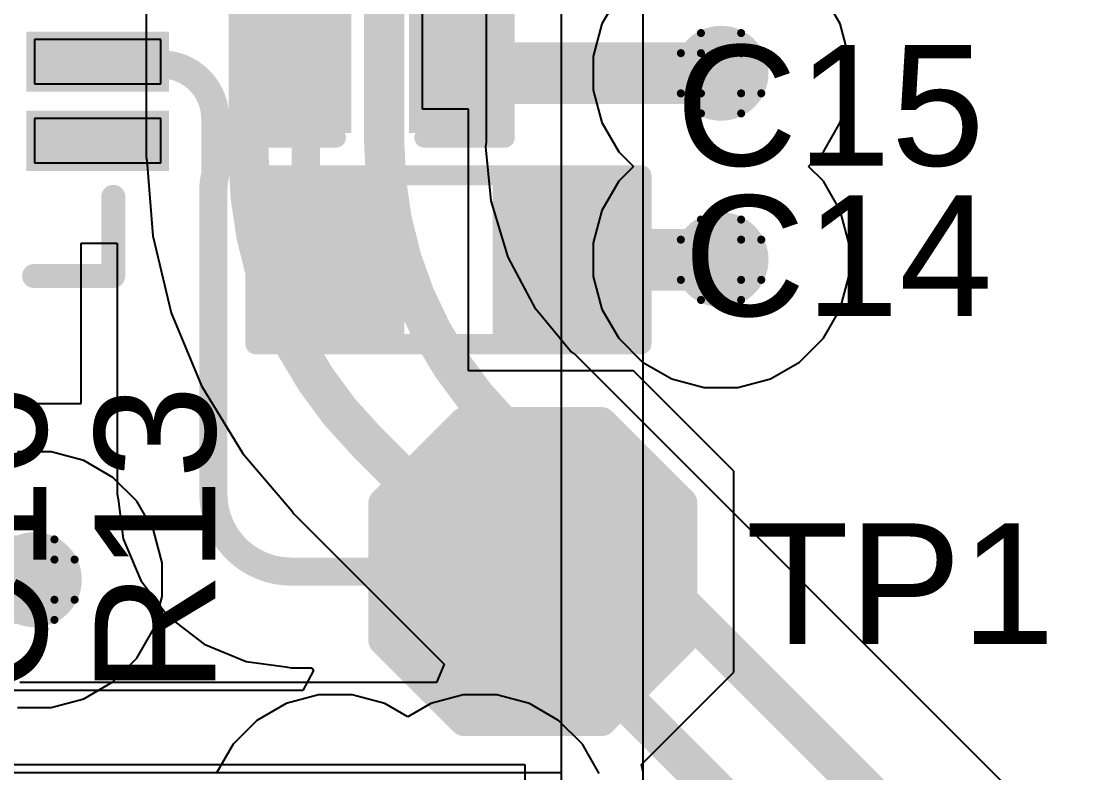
# Model space of a CAD drawing. Header units: inches. Extents: x -5 to 501, y -9 to 81.
# Drawn here: x 78.99 to 85.63, y 15.39 to 20.14 of the extents above; entities that cross this region are included whole.
import ezdxf

# ---------------------------------------------------------------- set-up
doc = ezdxf.new("R2010")
doc.units = ezdxf.units.IN
for name, color, linetype in [('Bottom Layer', 5, 'Continuous'), ('Drill Drawing', 1, 'Continuous'), ('Ground', 16, 'Continuous'), ('Power', 76, 'Continuous'), ('Top Layer', 1, 'Continuous'), ('Top Overlay', 2, 'Continuous'), ('Top Paste', 8, 'Continuous'), ('Top Solder', 216, 'Continuous'), ('Via Holes', 16, 'Continuous')]:
    doc.layers.add(name, color=color, linetype=linetype)
doc.styles.add('Arial', font='', dxfattribs={"height": 0.2})
doc.styles.get('Arial').set_extended_font_data('Arial')

msp = doc.modelspace()

# ---------------------------------------------------------------- hatches: boundary and pattern name
at = {"layer": 'Bottom Layer'}
h = msp.add_hatch(color=5, dxfattribs=at)
edge = h.paths.add_edge_path()
edge.add_arc((83.4085, 19.812), 0.3, 0, 360)
h = msp.add_hatch(color=5, dxfattribs=at)
edge = h.paths.add_edge_path()
edge.add_arc((83.4085, 18.6334), 0.3, 0, 360)
h = msp.add_hatch(color=5, dxfattribs=at)
edge = h.paths.add_edge_path()
edge.add_arc((79.0697, 16.6116), 0.3, 0, 360)
at = {"layer": 'Ground'}
h = msp.add_hatch(color=16, dxfattribs=at)
edge = h.paths.add_edge_path()
edge.add_arc((83.4085, 19.812), 0.3, 0, 360)
h = msp.add_hatch(color=16, dxfattribs=at)
edge = h.paths.add_edge_path()
edge.add_arc((83.4085, 18.6334), 0.3, 0, 360)
h = msp.add_hatch(color=16, dxfattribs=at)
edge = h.paths.add_edge_path()
edge.add_arc((79.0697, 16.6116), 0.3, 0, 360)
at = {"layer": 'Power'}
h = msp.add_hatch(color=76, dxfattribs=at)
edge = h.paths.add_edge_path()
edge.add_arc((83.4085, 19.812), 0.3, 0, 360)
h = msp.add_hatch(color=76, dxfattribs=at)
edge = h.paths.add_edge_path()
edge.add_arc((83.4085, 18.6334), 0.3, 0, 360)
h = msp.add_hatch(color=76, dxfattribs=at)
edge = h.paths.add_edge_path()
edge.add_arc((79.0697, 16.6116), 0.3, 0, 360)
at = {"layer": 'Top Layer'}
for points in [[(80.5561, 19.4945), (80.5561, 20.1295), (81.0133, 20.1295), (81.0133, 19.4945)], [(81.4959, 19.4945), (81.4959, 20.1295), (81.9531, 20.1295), (81.9531, 19.4945)], [(79.0697, 20.0254), (79.8697, 20.0254), (79.8697, 19.7454), (79.0697, 19.7454)], [(79.0697, 19.5253), (79.8697, 19.5253), (79.8697, 19.2453), (79.0697, 19.2453)], [(81.3054, 19.0779), (81.3054, 18.1889), (80.5434, 18.1889), (80.5434, 19.0779)], [(82.8294, 19.0779), (82.8294, 18.1889), (82.0674, 18.1889), (82.0674, 19.0779)], [(82.6008, 17.4244), (81.8388, 17.4244), (81.4578, 17.0434), (81.4578, 16.2814), (81.8388, 15.9004), (82.6008, 15.9004), (82.9818, 16.2814), (82.9818, 17.0434)]]:
    msp.add_hatch(color=1, dxfattribs=at).paths.add_polyline_path(points)
h = msp.add_hatch(color=1, dxfattribs=at)
edge = h.paths.add_edge_path()
edge.add_arc((83.4085, 19.812), 0.3, 0, 360)
h = msp.add_hatch(color=1, dxfattribs=at)
edge = h.paths.add_edge_path()
edge.add_arc((83.4085, 18.6334), 0.3, 0, 360)
h = msp.add_hatch(color=1, dxfattribs=at)
edge = h.paths.add_edge_path()
edge.add_arc((79.0697, 16.6116), 0.3, 0, 360)
at = {"layer": 'Top Paste'}
for points in [[(80.5561, 19.4945), (80.5561, 20.1295), (81.0133, 20.1295), (81.0133, 19.4945)], [(81.4959, 19.4945), (81.4959, 20.1295), (81.9531, 20.1295), (81.9531, 19.4945)], [(81.3054, 19.0779), (81.3054, 18.1889), (80.5434, 18.1889), (80.5434, 19.0779)], [(82.8294, 19.0779), (82.8294, 18.1889), (82.0674, 18.1889), (82.0674, 19.0779)], [(82.6008, 17.4244), (81.8388, 17.4244), (81.4578, 17.0434), (81.4578, 16.2814), (81.8388, 15.9004), (82.6008, 15.9004), (82.9818, 16.2814), (82.9818, 17.0434)]]:
    msp.add_hatch(color=8, dxfattribs=at).paths.add_polyline_path(points)
at = {"layer": 'Top Solder'}
for points in [[(80.4961, 19.4345), (80.4961, 20.1895), (81.0733, 20.1895), (81.0733, 19.4345)], [(81.4359, 19.4345), (81.4359, 20.1895), (82.0131, 20.1895), (82.0131, 19.4345)], [(79.0197, 20.0754), (79.9197, 20.0754), (79.9197, 19.6954), (79.0197, 19.6954)], [(79.0197, 19.5753), (79.9197, 19.5753), (79.9197, 19.1953), (79.0197, 19.1953)], [(81.407, 19.1795), (81.407, 18.0873), (80.4418, 18.0873), (80.4418, 19.1795)], [(82.931, 19.1795), (82.931, 18.0873), (81.9658, 18.0873), (81.9658, 19.1795)], [(82.6516, 17.526), (81.788, 17.526), (81.3562, 17.0942), (81.3562, 16.2306), (81.788, 15.7988), (82.6516, 15.7988), (83.0834, 16.2306), (83.0834, 17.0942)]]:
    msp.add_hatch(color=216, dxfattribs=at).paths.add_polyline_path(points)
at = {"layer": 'Via Holes'}
h = msp.add_hatch(color=7, dxfattribs=at)
edge = h.paths.add_edge_path()
edge.add_arc((83.4085, 19.812), 0.15, 0, 360)
h = msp.add_hatch(color=7, dxfattribs=at)
edge = h.paths.add_edge_path()
edge.add_arc((83.4085, 18.6334), 0.15, 0, 360)
h = msp.add_hatch(color=7, dxfattribs=at)
edge = h.paths.add_edge_path()
edge.add_arc((79.0697, 16.6116), 0.15, 0, 360)

# ---------------------------------------------------------------- linework, layer by layer
at = {"layer": 'Bottom Layer'}
for p, q in [((81.9274, 19.3765), (81.9274, 21.5138)), ((79.7763, 21.3397), (79.7763, 19.282)), ((81.9215, 19.3466), (81.9274, 19.3765)), ((81.9551, 19.0056), (81.9215, 19.3466)), ((79.7763, 19.282), (79.7806, 19.2601)), ((79.7806, 19.2601), (79.8181, 18.7837)), ((82.0633, 18.6489), (81.9551, 19.0056)), ((79.8181, 18.7837), (79.9348, 18.2978)), ((82.239, 18.3201), (82.0633, 18.6489)), ((79.9348, 18.2978), (80.126, 17.8361)), ((82.4564, 18.0552), (82.239, 18.3201)), ((82.4818, 18.0383), (82.4564, 18.0552)), ((86.4913, 14.0288), (82.4818, 18.0383)), ((80.126, 17.8361), (80.3872, 17.41)), ((80.3872, 17.41), (80.6975, 17.0466)), ((80.6975, 17.0466), (80.7099, 17.0281)), ((80.7099, 17.0281), (81.6595, 16.0785)), ((81.6595, 16.0785), (81.6109, 15.9612)), ((81.6109, 15.9612), (78.9786, 15.9612)), ((78.4606, 15.4432), (82.169, 15.4432)), ((82.169, 15.4432), (82.169, 11.6033))]:
    msp.add_line(p, q, dxfattribs=at)
for points in [[(80.4237, 19.282, 0.254, 0.254, 0), (80.4237, 21.8343, 0.254, 0.254, 0)], [(81.28, 19.3765, 0.254, 0.254, 0), (81.28, 21.5138, 0.254, 0.254, 0)], [(82.0239, 17.5805, 0.254, 0.254, -0.198912), (81.28, 19.3765, 0.254, 0.254, 0)], [(81.1677, 17.4859, 0.254, 0.254, -0.198912), (80.4237, 19.282, 0.254, 0.254, 0)], [(82.0239, 17.5805, 0.254, 0.254, 0), (86.0335, 13.5709, 0.254, 0.254, 0)], [(81.1677, 17.4859, 0.254, 0.254, 0), (86.4796, 12.1739, 0.254, 0.254, 0)]]:
    msp.add_lwpolyline(points, format="xyseb", dxfattribs=at)
for points in [[(81.2165, 19.3765, 0.127, 0.127, 1), (81.3435, 19.3765, 0.127, 0.127, 1)], [(81.2165, 19.3765, 0.127, 0.127, 1), (81.3435, 19.3765, 0.127, 0.127, 1)], [(80.3602, 19.282, 0.127, 0.127, 1), (80.4872, 19.282, 0.127, 0.127, 1)], [(80.3602, 19.282, 0.127, 0.127, 1), (80.4872, 19.282, 0.127, 0.127, 1)], [(81.9604, 17.5805, 0.127, 0.127, 1), (82.0874, 17.5805, 0.127, 0.127, 1)], [(81.9604, 17.5805, 0.127, 0.127, 1), (82.0874, 17.5805, 0.127, 0.127, 1)], [(81.1042, 17.4859, 0.127, 0.127, 1), (81.2312, 17.4859, 0.127, 0.127, 1)], [(81.1042, 17.4859, 0.127, 0.127, 1), (81.2312, 17.4859, 0.127, 0.127, 1)]]:
    msp.add_lwpolyline(points, format="xyseb", close=True, dxfattribs=at)
at = {"layer": 'Drill Drawing'}
for points in [[(83.2815, 19.939, 0.0508, 0.0508, 0), (83.2815, 20.066, 0.0508, 0.0508, 0)], [(83.2815, 20.066, 0.0508, 0.0508, 0), (83.5355, 20.066, 0.0508, 0.0508, 0)], [(83.5355, 19.939, 0.0508, 0.0508, 0), (83.5355, 20.066, 0.0508, 0.0508, 0)], [(83.1545, 19.685, 0.0508, 0.0508, 0), (83.1545, 19.939, 0.0508, 0.0508, 0)], [(83.1545, 19.939, 0.0508, 0.0508, 0), (83.2815, 19.939, 0.0508, 0.0508, 0)], [(83.5355, 19.939, 0.0508, 0.0508, 0), (83.6625, 19.939, 0.0508, 0.0508, 0)], [(83.6625, 19.685, 0.0508, 0.0508, 0), (83.6625, 19.939, 0.0508, 0.0508, 0)], [(83.1545, 19.685, 0.0508, 0.0508, 0), (83.2815, 19.685, 0.0508, 0.0508, 0)], [(83.2815, 19.558, 0.0508, 0.0508, 0), (83.2815, 19.685, 0.0508, 0.0508, 0)], [(83.5355, 19.685, 0.0508, 0.0508, 0), (83.6625, 19.685, 0.0508, 0.0508, 0)], [(83.5355, 19.558, 0.0508, 0.0508, 0), (83.5355, 19.685, 0.0508, 0.0508, 0)], [(83.2815, 19.558, 0.0508, 0.0508, 0), (83.5355, 19.558, 0.0508, 0.0508, 0)], [(83.2815, 18.7604, 0.0508, 0.0508, 0), (83.2815, 18.8874, 0.0508, 0.0508, 0)], [(83.2815, 18.8874, 0.0508, 0.0508, 0), (83.5355, 18.8874, 0.0508, 0.0508, 0)], [(83.5355, 18.7604, 0.0508, 0.0508, 0), (83.5355, 18.8874, 0.0508, 0.0508, 0)], [(83.1545, 18.5064, 0.0508, 0.0508, 0), (83.1545, 18.7604, 0.0508, 0.0508, 0)], [(83.1545, 18.7604, 0.0508, 0.0508, 0), (83.2815, 18.7604, 0.0508, 0.0508, 0)], [(83.5355, 18.7604, 0.0508, 0.0508, 0), (83.6625, 18.7604, 0.0508, 0.0508, 0)], [(83.6625, 18.5064, 0.0508, 0.0508, 0), (83.6625, 18.7604, 0.0508, 0.0508, 0)], [(83.1545, 18.5064, 0.0508, 0.0508, 0), (83.2815, 18.5064, 0.0508, 0.0508, 0)], [(83.2815, 18.3794, 0.0508, 0.0508, 0), (83.2815, 18.5064, 0.0508, 0.0508, 0)], [(83.5355, 18.5064, 0.0508, 0.0508, 0), (83.6625, 18.5064, 0.0508, 0.0508, 0)], [(83.5355, 18.3794, 0.0508, 0.0508, 0), (83.5355, 18.5064, 0.0508, 0.0508, 0)], [(83.2815, 18.3794, 0.0508, 0.0508, 0), (83.5355, 18.3794, 0.0508, 0.0508, 0)], [(78.9427, 16.8656, 0.0508, 0.0508, 0), (79.1967, 16.8656, 0.0508, 0.0508, 0)], [(79.1967, 16.7386, 0.0508, 0.0508, 0), (79.1967, 16.8656, 0.0508, 0.0508, 0)], [(79.1967, 16.7386, 0.0508, 0.0508, 0), (79.3237, 16.7386, 0.0508, 0.0508, 0)], [(79.3237, 16.4846, 0.0508, 0.0508, 0), (79.3237, 16.7386, 0.0508, 0.0508, 0)], [(79.1967, 16.4846, 0.0508, 0.0508, 0), (79.3237, 16.4846, 0.0508, 0.0508, 0)], [(79.1967, 16.3576, 0.0508, 0.0508, 0), (79.1967, 16.4846, 0.0508, 0.0508, 0)], [(78.9427, 16.3576, 0.0508, 0.0508, 0), (79.1967, 16.3576, 0.0508, 0.0508, 0)]]:
    msp.add_lwpolyline(points, format="xyseb", dxfattribs=at)
for points in [[(83.2688, 20.066, 0.0254, 0.0254, 1), (83.2942, 20.066, 0.0254, 0.0254, 1)], [(83.2688, 20.066, 0.0254, 0.0254, 1), (83.2942, 20.066, 0.0254, 0.0254, 1)], [(83.5228, 20.066, 0.0254, 0.0254, 1), (83.5482, 20.066, 0.0254, 0.0254, 1)], [(83.5228, 20.066, 0.0254, 0.0254, 1), (83.5482, 20.066, 0.0254, 0.0254, 1)], [(83.1418, 19.939, 0.0254, 0.0254, 1), (83.1672, 19.939, 0.0254, 0.0254, 1)], [(83.1418, 19.939, 0.0254, 0.0254, 1), (83.1672, 19.939, 0.0254, 0.0254, 1)], [(83.2688, 19.939, 0.0254, 0.0254, 1), (83.2942, 19.939, 0.0254, 0.0254, 1)], [(83.2688, 19.939, 0.0254, 0.0254, 1), (83.2942, 19.939, 0.0254, 0.0254, 1)], [(83.5228, 19.939, 0.0254, 0.0254, 1), (83.5482, 19.939, 0.0254, 0.0254, 1)], [(83.5228, 19.939, 0.0254, 0.0254, 1), (83.5482, 19.939, 0.0254, 0.0254, 1)], [(83.6498, 19.939, 0.0254, 0.0254, 1), (83.6752, 19.939, 0.0254, 0.0254, 1)], [(83.6498, 19.939, 0.0254, 0.0254, 1), (83.6752, 19.939, 0.0254, 0.0254, 1)], [(83.1418, 19.685, 0.0254, 0.0254, 1), (83.1672, 19.685, 0.0254, 0.0254, 1)], [(83.1418, 19.685, 0.0254, 0.0254, 1), (83.1672, 19.685, 0.0254, 0.0254, 1)], [(83.2688, 19.685, 0.0254, 0.0254, 1), (83.2942, 19.685, 0.0254, 0.0254, 1)], [(83.2688, 19.685, 0.0254, 0.0254, 1), (83.2942, 19.685, 0.0254, 0.0254, 1)], [(83.5228, 19.685, 0.0254, 0.0254, 1), (83.5482, 19.685, 0.0254, 0.0254, 1)], [(83.5228, 19.685, 0.0254, 0.0254, 1), (83.5482, 19.685, 0.0254, 0.0254, 1)], [(83.6498, 19.685, 0.0254, 0.0254, 1), (83.6752, 19.685, 0.0254, 0.0254, 1)], [(83.6498, 19.685, 0.0254, 0.0254, 1), (83.6752, 19.685, 0.0254, 0.0254, 1)], [(83.2688, 19.558, 0.0254, 0.0254, 1), (83.2942, 19.558, 0.0254, 0.0254, 1)], [(83.2688, 19.558, 0.0254, 0.0254, 1), (83.2942, 19.558, 0.0254, 0.0254, 1)], [(83.5228, 19.558, 0.0254, 0.0254, 1), (83.5482, 19.558, 0.0254, 0.0254, 1)], [(83.5228, 19.558, 0.0254, 0.0254, 1), (83.5482, 19.558, 0.0254, 0.0254, 1)], [(83.2688, 18.8874, 0.0254, 0.0254, 1), (83.2942, 18.8874, 0.0254, 0.0254, 1)], [(83.2688, 18.8874, 0.0254, 0.0254, 1), (83.2942, 18.8874, 0.0254, 0.0254, 1)], [(83.5228, 18.8874, 0.0254, 0.0254, 1), (83.5482, 18.8874, 0.0254, 0.0254, 1)], [(83.5228, 18.8874, 0.0254, 0.0254, 1), (83.5482, 18.8874, 0.0254, 0.0254, 1)], [(83.1418, 18.7604, 0.0254, 0.0254, 1), (83.1672, 18.7604, 0.0254, 0.0254, 1)], [(83.1418, 18.7604, 0.0254, 0.0254, 1), (83.1672, 18.7604, 0.0254, 0.0254, 1)], [(83.2688, 18.7604, 0.0254, 0.0254, 1), (83.2942, 18.7604, 0.0254, 0.0254, 1)], [(83.2688, 18.7604, 0.0254, 0.0254, 1), (83.2942, 18.7604, 0.0254, 0.0254, 1)], [(83.5228, 18.7604, 0.0254, 0.0254, 1), (83.5482, 18.7604, 0.0254, 0.0254, 1)], [(83.5228, 18.7604, 0.0254, 0.0254, 1), (83.5482, 18.7604, 0.0254, 0.0254, 1)], [(83.6498, 18.7604, 0.0254, 0.0254, 1), (83.6752, 18.7604, 0.0254, 0.0254, 1)], [(83.6498, 18.7604, 0.0254, 0.0254, 1), (83.6752, 18.7604, 0.0254, 0.0254, 1)], [(83.1418, 18.5064, 0.0254, 0.0254, 1), (83.1672, 18.5064, 0.0254, 0.0254, 1)], [(83.1418, 18.5064, 0.0254, 0.0254, 1), (83.1672, 18.5064, 0.0254, 0.0254, 1)], [(83.2688, 18.5064, 0.0254, 0.0254, 1), (83.2942, 18.5064, 0.0254, 0.0254, 1)], [(83.2688, 18.5064, 0.0254, 0.0254, 1), (83.2942, 18.5064, 0.0254, 0.0254, 1)], [(83.5228, 18.5064, 0.0254, 0.0254, 1), (83.5482, 18.5064, 0.0254, 0.0254, 1)], [(83.5228, 18.5064, 0.0254, 0.0254, 1), (83.5482, 18.5064, 0.0254, 0.0254, 1)], [(83.6498, 18.5064, 0.0254, 0.0254, 1), (83.6752, 18.5064, 0.0254, 0.0254, 1)], [(83.6498, 18.5064, 0.0254, 0.0254, 1), (83.6752, 18.5064, 0.0254, 0.0254, 1)], [(83.2688, 18.3794, 0.0254, 0.0254, 1), (83.2942, 18.3794, 0.0254, 0.0254, 1)], [(83.2688, 18.3794, 0.0254, 0.0254, 1), (83.2942, 18.3794, 0.0254, 0.0254, 1)], [(83.5228, 18.3794, 0.0254, 0.0254, 1), (83.5482, 18.3794, 0.0254, 0.0254, 1)], [(83.5228, 18.3794, 0.0254, 0.0254, 1), (83.5482, 18.3794, 0.0254, 0.0254, 1)], [(79.184, 16.8656, 0.0254, 0.0254, 1), (79.2094, 16.8656, 0.0254, 0.0254, 1)], [(79.184, 16.8656, 0.0254, 0.0254, 1), (79.2094, 16.8656, 0.0254, 0.0254, 1)], [(79.184, 16.7386, 0.0254, 0.0254, 1), (79.2094, 16.7386, 0.0254, 0.0254, 1)], [(79.184, 16.7386, 0.0254, 0.0254, 1), (79.2094, 16.7386, 0.0254, 0.0254, 1)], [(79.311, 16.7386, 0.0254, 0.0254, 1), (79.3364, 16.7386, 0.0254, 0.0254, 1)], [(79.311, 16.7386, 0.0254, 0.0254, 1), (79.3364, 16.7386, 0.0254, 0.0254, 1)], [(79.184, 16.4846, 0.0254, 0.0254, 1), (79.2094, 16.4846, 0.0254, 0.0254, 1)], [(79.184, 16.4846, 0.0254, 0.0254, 1), (79.2094, 16.4846, 0.0254, 0.0254, 1)], [(79.311, 16.4846, 0.0254, 0.0254, 1), (79.3364, 16.4846, 0.0254, 0.0254, 1)], [(79.311, 16.4846, 0.0254, 0.0254, 1), (79.3364, 16.4846, 0.0254, 0.0254, 1)], [(79.184, 16.3576, 0.0254, 0.0254, 1), (79.2094, 16.3576, 0.0254, 0.0254, 1)], [(79.184, 16.3576, 0.0254, 0.0254, 1), (79.2094, 16.3576, 0.0254, 0.0254, 1)]]:
    msp.add_lwpolyline(points, format="xyseb", close=True, dxfattribs=at)
at = {"layer": 'Ground'}
for p, q in [((82.3976, 23.5854), (82.3976, 11.3284)), ((82.9156, 11.3284), (82.9156, 23.5854)), ((79.1761, 17.4196), (78.9634, 17.4196)), ((79.3816, 17.3645), (79.1761, 17.4196)), ((79.5659, 17.2582), (79.3816, 17.3645)), ((79.7163, 17.1077), (79.5659, 17.2582)), ((79.8227, 16.9235), (79.7163, 17.1077)), ((79.8777, 16.718), (79.8227, 16.9235)), ((79.8777, 16.5052), (79.8777, 16.718)), ((79.8227, 16.2997), (79.8777, 16.5052)), ((79.7163, 16.1155), (79.8227, 16.2997)), ((79.5659, 15.965), (79.7163, 16.1155)), ((79.3816, 15.8587), (79.5659, 15.965)), ((79.1761, 15.8036), (79.3816, 15.8587)), ((78.9634, 15.8036), (79.1761, 15.8036))]:
    msp.add_line(p, q, dxfattribs=at)
at = {"layer": 'Power'}
for p, q in [((82.762, 20.3081), (82.6556, 20.1239)), ((84.1615, 20.1239), (84.0551, 20.3081)), ((82.6556, 20.1239), (82.6005, 19.9184)), ((84.2165, 19.9184), (84.1615, 20.1239)), ((82.6005, 19.9184), (82.6005, 19.7056)), ((84.2165, 19.7056), (84.2165, 19.9184)), ((82.6005, 19.7056), (82.6556, 19.5001)), ((84.1615, 19.5001), (84.2165, 19.7056)), ((82.6556, 19.5001), (82.762, 19.3159)), ((84.0551, 19.3159), (84.1615, 19.5001)), ((82.762, 19.3159), (82.8551, 19.2227)), ((83.9619, 19.2227), (84.0551, 19.3159)), ((82.8551, 19.2227), (82.762, 19.1296)), ((84.0551, 19.1296), (83.9619, 19.2227)), ((82.762, 19.1296), (82.6556, 18.9453)), ((84.1615, 18.9453), (84.0551, 19.1296)), ((82.6556, 18.9453), (82.6005, 18.7398)), ((84.2165, 18.7398), (84.1615, 18.9453)), ((82.6005, 18.7398), (82.6005, 18.5271)), ((84.2165, 18.5271), (84.2165, 18.7398)), ((82.6005, 18.5271), (82.6556, 18.3216)), ((84.1615, 18.3216), (84.2165, 18.5271)), ((82.6556, 18.3216), (82.762, 18.1373)), ((84.0551, 18.1373), (84.1615, 18.3216)), ((82.762, 18.1373), (82.9124, 17.9869)), ((83.9046, 17.9869), (84.0551, 18.1373)), ((82.9124, 17.9869), (83.0966, 17.8805)), ((83.7204, 17.8805), (83.9046, 17.9869)), ((83.0966, 17.8805), (83.3021, 17.8254)), ((83.5149, 17.8254), (83.7204, 17.8805)), ((83.3021, 17.8254), (83.5149, 17.8254)), ((79.1761, 17.4196), (78.9634, 17.4196)), ((79.3816, 17.3645), (79.1761, 17.4196)), ((79.5659, 17.2582), (79.3816, 17.3645)), ((79.7163, 17.1077), (79.5659, 17.2582)), ((79.8227, 16.9235), (79.7163, 17.1077)), ((79.8777, 16.718), (79.8227, 16.9235)), ((79.8777, 16.5052), (79.8777, 16.718)), ((79.8227, 16.2997), (79.8777, 16.5052)), ((79.7163, 16.1155), (79.8227, 16.2997)), ((79.5659, 15.965), (79.7163, 16.1155)), ((79.3816, 15.8587), (79.5659, 15.965)), ((80.8653, 15.8835), (80.6598, 15.8284)), ((81.078, 15.8835), (80.8653, 15.8835)), ((81.2835, 15.8284), (81.078, 15.8835)), ((81.7797, 15.8835), (81.5742, 15.8284)), ((81.9924, 15.8835), (81.7797, 15.8835)), ((82.1979, 15.8284), (81.9924, 15.8835)), ((79.1761, 15.8036), (79.3816, 15.8587)), ((80.6598, 15.8284), (80.4755, 15.722)), ((81.4288, 15.7445), (81.2835, 15.8284)), ((81.5742, 15.8284), (81.4288, 15.7445)), ((82.3822, 15.722), (82.1979, 15.8284)), ((78.9634, 15.8036), (79.1761, 15.8036)), ((80.4755, 15.722), (80.3251, 15.5716)), ((82.5326, 15.5716), (82.3822, 15.722)), ((80.3251, 15.5716), (80.2187, 15.3874)), ((82.639, 15.3874), (82.5326, 15.5716))]:
    msp.add_line(p, q, dxfattribs=at)
at = {"layer": 'Top Layer'}
for p, q in [((81.5213, 20.0533), (81.5213, 21.7043)), ((81.5213, 19.5859), (81.5213, 20.0533)), ((81.8134, 19.5859), (81.5213, 19.5859)), ((81.8134, 17.9324), (81.8134, 19.5859)), ((79.3664, 17.7254), (79.3664, 18.7373)), ((79.3664, 18.7373), (79.5919, 18.7373)), ((79.5919, 18.7373), (79.5919, 17.1546)), ((82.8548, 17.9324), (81.8134, 17.9324)), ((83.4898, 17.2974), (82.8548, 17.9324)), ((78.4987, 17.7254), (79.3664, 17.7254)), ((83.4898, 16.0274), (83.4898, 17.2974)), ((79.5919, 17.1546), (79.5987, 17.1205)), ((79.5987, 17.1205), (79.6316, 16.8703)), ((79.6316, 16.8703), (79.7414, 16.6054)), ((79.7414, 16.6054), (79.916, 16.3779)), ((79.916, 16.3779), (80.1435, 16.2033)), ((80.1435, 16.2033), (80.4084, 16.0935)), ((80.4084, 16.0935), (80.6586, 16.0606)), ((80.6586, 16.0606), (80.6927, 16.0538)), ((80.6927, 16.0538), (80.8233, 16.0538)), ((80.8343, 16.0374), (80.7664, 15.9104)), ((80.8233, 16.0538), (80.8343, 16.0374)), ((82.9055, 15.4431), (83.4898, 16.0274)), ((80.7664, 15.9104), (78.523, 15.9104)), ((82.9156, 15.3924), (82.9055, 15.4431)), ((78.523, 15.3924), (82.3976, 15.3924)), ((82.3976, 15.3924), (82.3976, 11.5588)), ((82.9156, 11.5588), (82.9156, 15.3924))]:
    msp.add_line(p, q, dxfattribs=at)
for points in [[(80.3402, 20.2946, 0.1778, 0.1778, 0), (80.7578, 19.877, 0.1778, 0.1778, 0)], [(81.7245, 19.812, 0.3894, 0.3894, 0), (83.4085, 19.812, 0.3894, 0.3894, 0)], [(79.4697, 19.8854, 0.1778, 0.1778, 0), (79.7612, 19.8854, 0.1778, 0.1778, 0)], [(79.7612, 19.8854, 0.1778, 0.1778, -0.07779), (79.8712, 19.8682, 0.1778, 0.1778, 0)], [(79.8712, 19.8682, 0.1778, 0.1778, -0.412964), (80.2126, 19.5253, 0.1778, 0.1778, 0)], [(80.7578, 19.877, 0.1778, 0.1778, -0.198912), (80.7847, 19.812, 0.1778, 0.1778, 0)], [(80.7847, 18.7731, 0.1778, 0.1778, 0), (80.7847, 19.812, 0.1778, 0.1778, 0)], [(80.2126, 19.1684, 0.1778, 0.1778, 0), (80.2126, 19.5253, 0.1778, 0.1778, 0)], [(80.2005, 19.0779, 0.1778, 0.1778, -0.066824), (80.2126, 19.1684, 0.1778, 0.1778, 0)], [(80.2005, 17.1546, 0.1778, 0.1778, 0), (80.2005, 19.0779, 0.1778, 0.1778, 0)], [(80.9244, 18.6334, 0.1778, 0.1778, -0.414214), (80.7847, 18.7731, 0.1778, 0.1778, 0)], [(82.4484, 18.6334, 0.3894, 0.3894, 0), (83.4085, 18.6334, 0.3894, 0.3894, 0)], [(80.6927, 16.6624, 0.1778, 0.1778, -0.414214), (80.2005, 17.1546, 0.1778, 0.1778, 0)], [(80.6927, 16.6624, 0.1778, 0.1778, 0), (82.2198, 16.6624, 0.1778, 0.1778, 0)]]:
    msp.add_lwpolyline(points, format="xyseb", dxfattribs=at)
for points in [[(81.6272, 19.812, 0.1947, 0.1947, 1), (81.8218, 19.812, 0.1947, 0.1947, 1)], [(83.3112, 19.812, 0.1947, 0.1947, 1), (83.5059, 19.812, 0.1947, 0.1947, 1)], [(79.4253, 19.8854, 0.0889, 0.0889, 1), (79.5142, 19.8854, 0.0889, 0.0889, 1)], [(79.7167, 19.8854, 0.0889, 0.0889, 1), (79.8056, 19.8854, 0.0889, 0.0889, 1)], [(79.7167, 19.8854, 0.0889, 0.0889, 1), (79.8056, 19.8854, 0.0889, 0.0889, 1)], [(79.8268, 19.8682, 0.0889, 0.0889, 1), (79.9157, 19.8682, 0.0889, 0.0889, 1)], [(79.8268, 19.8682, 0.0889, 0.0889, 1), (79.9157, 19.8682, 0.0889, 0.0889, 1)], [(80.7133, 19.877, 0.0889, 0.0889, 1), (80.8022, 19.877, 0.0889, 0.0889, 1)], [(80.7133, 19.877, 0.0889, 0.0889, 1), (80.8022, 19.877, 0.0889, 0.0889, 1)], [(80.7402, 19.812, 0.0889, 0.0889, 1), (80.8291, 19.812, 0.0889, 0.0889, 1)], [(80.7402, 19.812, 0.0889, 0.0889, 1), (80.8291, 19.812, 0.0889, 0.0889, 1)], [(80.1682, 19.5253, 0.0889, 0.0889, 1), (80.2571, 19.5253, 0.0889, 0.0889, 1)], [(80.1682, 19.5253, 0.0889, 0.0889, 1), (80.2571, 19.5253, 0.0889, 0.0889, 1)], [(80.1682, 19.1684, 0.0889, 0.0889, 1), (80.2571, 19.1684, 0.0889, 0.0889, 1)], [(80.1682, 19.1684, 0.0889, 0.0889, 1), (80.2571, 19.1684, 0.0889, 0.0889, 1)], [(80.156, 19.0779, 0.0889, 0.0889, 1), (80.245, 19.0779, 0.0889, 0.0889, 1)], [(80.156, 19.0779, 0.0889, 0.0889, 1), (80.245, 19.0779, 0.0889, 0.0889, 1)], [(80.7402, 18.7731, 0.0889, 0.0889, 1), (80.8291, 18.7731, 0.0889, 0.0889, 1)], [(80.7402, 18.7731, 0.0889, 0.0889, 1), (80.8291, 18.7731, 0.0889, 0.0889, 1)], [(82.3511, 18.6334, 0.1947, 0.1947, 1), (82.5457, 18.6334, 0.1947, 0.1947, 1)], [(83.3112, 18.6334, 0.1947, 0.1947, 1), (83.5059, 18.6334, 0.1947, 0.1947, 1)], [(80.8799, 18.6334, 0.0889, 0.0889, 1), (80.9688, 18.6334, 0.0889, 0.0889, 1)], [(80.156, 17.1546, 0.0889, 0.0889, 1), (80.245, 17.1546, 0.0889, 0.0889, 1)], [(80.156, 17.1546, 0.0889, 0.0889, 1), (80.245, 17.1546, 0.0889, 0.0889, 1)], [(80.6483, 16.6624, 0.0889, 0.0889, 1), (80.7372, 16.6624, 0.0889, 0.0889, 1)], [(80.6483, 16.6624, 0.0889, 0.0889, 1), (80.7372, 16.6624, 0.0889, 0.0889, 1)], [(82.1753, 16.6624, 0.0889, 0.0889, 1), (82.2642, 16.6624, 0.0889, 0.0889, 1)]]:
    msp.add_lwpolyline(points, format="xyseb", close=True, dxfattribs=at)
at = {"layer": 'Top Overlay'}
for points in [[(80.4672, 19.4056, 0.127, 0.127, 0), (80.4672, 20.2184, 0.127, 0.127, 0)], [(82.042, 19.4056, 0.127, 0.127, 0), (82.042, 20.2184, 0.127, 0.127, 0)], [(80.4672, 19.4056, 0.127, 0.127, 0), (80.9752, 19.4056, 0.127, 0.127, 0)], [(81.534, 19.4056, 0.127, 0.127, 0), (82.042, 19.4056, 0.127, 0.127, 0)], [(80.4672, 19.1668, 0.127, 0.127, 0), (82.9056, 19.1668, 0.127, 0.127, 0)], [(80.4672, 18.1, 0.127, 0.127, 0), (80.4672, 19.1668, 0.127, 0.127, 0)], [(82.9056, 18.1, 0.127, 0.127, 0), (82.9056, 19.1668, 0.127, 0.127, 0)], [(79.568, 18.5309, 0.152, 0.152, 0), (79.568, 19.0308, 0.152, 0.152, 0)], [(79.0681, 18.5309, 0.152, 0.152, 0), (79.568, 18.5309, 0.152, 0.152, 0)], [(80.4672, 18.1, 0.127, 0.127, 0), (82.9056, 18.1, 0.127, 0.127, 0)], [(81.28, 17.0942, 0.2, 0.2, 0), (81.788, 17.6022, 0.2, 0.2, 0)], [(81.788, 17.6022, 0.2, 0.2, 0), (82.6516, 17.6022, 0.2, 0.2, 0)], [(82.6516, 17.6022, 0.2, 0.2, 0), (83.1596, 17.0942, 0.2, 0.2, 0)], [(81.28, 16.2306, 0.2, 0.2, 0), (81.28, 17.0942, 0.2, 0.2, 0)], [(83.1596, 16.2306, 0.2, 0.2, 0), (83.1596, 17.0942, 0.2, 0.2, 0)], [(81.28, 16.2306, 0.2, 0.2, 0), (81.788, 15.7226, 0.2, 0.2, 0)], [(82.6516, 15.7226, 0.2, 0.2, 0), (83.1596, 16.2306, 0.2, 0.2, 0)], [(81.788, 15.7226, 0.2, 0.2, 0), (82.6516, 15.7226, 0.2, 0.2, 0)]]:
    msp.add_lwpolyline(points, format="xyseb", dxfattribs=at)
for points in [[(80.4354, 19.4056, 0.0635, 0.0635, 1), (80.4989, 19.4056, 0.0635, 0.0635, 1)], [(80.4354, 19.4056, 0.0635, 0.0635, 1), (80.4989, 19.4056, 0.0635, 0.0635, 1)], [(80.9434, 19.4056, 0.0635, 0.0635, 1), (81.0069, 19.4056, 0.0635, 0.0635, 1)], [(81.5023, 19.4056, 0.0635, 0.0635, 1), (81.5657, 19.4056, 0.0635, 0.0635, 1)], [(82.0102, 19.4056, 0.0635, 0.0635, 1), (82.0738, 19.4056, 0.0635, 0.0635, 1)], [(82.0102, 19.4056, 0.0635, 0.0635, 1), (82.0738, 19.4056, 0.0635, 0.0635, 1)], [(80.4354, 19.1668, 0.0635, 0.0635, 1), (80.4989, 19.1668, 0.0635, 0.0635, 1)], [(80.4354, 19.1668, 0.0635, 0.0635, 1), (80.4989, 19.1668, 0.0635, 0.0635, 1)], [(82.8738, 19.1668, 0.0635, 0.0635, 1), (82.9373, 19.1668, 0.0635, 0.0635, 1)], [(82.8738, 19.1668, 0.0635, 0.0635, 1), (82.9373, 19.1668, 0.0635, 0.0635, 1)], [(79.53, 19.0308, 0.076, 0.076, 1), (79.606, 19.0308, 0.076, 0.076, 1)], [(79.0301, 18.5309, 0.076, 0.076, 1), (79.1061, 18.5309, 0.076, 0.076, 1)], [(79.53, 18.5309, 0.076, 0.076, 1), (79.606, 18.5309, 0.076, 0.076, 1)], [(79.53, 18.5309, 0.076, 0.076, 1), (79.606, 18.5309, 0.076, 0.076, 1)], [(80.4354, 18.1, 0.0635, 0.0635, 1), (80.4989, 18.1, 0.0635, 0.0635, 1)], [(80.4354, 18.1, 0.0635, 0.0635, 1), (80.4989, 18.1, 0.0635, 0.0635, 1)], [(82.8738, 18.1, 0.0635, 0.0635, 1), (82.9373, 18.1, 0.0635, 0.0635, 1)], [(82.8738, 18.1, 0.0635, 0.0635, 1), (82.9373, 18.1, 0.0635, 0.0635, 1)], [(81.738, 17.6022, 0.1, 0.1, 1), (81.838, 17.6022, 0.1, 0.1, 1)], [(81.738, 17.6022, 0.1, 0.1, 1), (81.838, 17.6022, 0.1, 0.1, 1)], [(82.6016, 17.6022, 0.1, 0.1, 1), (82.7016, 17.6022, 0.1, 0.1, 1)], [(82.6016, 17.6022, 0.1, 0.1, 1), (82.7016, 17.6022, 0.1, 0.1, 1)], [(81.23, 17.0942, 0.1, 0.1, 1), (81.33, 17.0942, 0.1, 0.1, 1)], [(81.23, 17.0942, 0.1, 0.1, 1), (81.33, 17.0942, 0.1, 0.1, 1)], [(83.1096, 17.0942, 0.1, 0.1, 1), (83.2096, 17.0942, 0.1, 0.1, 1)], [(83.1096, 17.0942, 0.1, 0.1, 1), (83.2096, 17.0942, 0.1, 0.1, 1)], [(81.23, 16.2306, 0.1, 0.1, 1), (81.33, 16.2306, 0.1, 0.1, 1)], [(81.23, 16.2306, 0.1, 0.1, 1), (81.33, 16.2306, 0.1, 0.1, 1)], [(83.1096, 16.2306, 0.1, 0.1, 1), (83.2096, 16.2306, 0.1, 0.1, 1)], [(83.1096, 16.2306, 0.1, 0.1, 1), (83.2096, 16.2306, 0.1, 0.1, 1)], [(81.738, 15.7226, 0.1, 0.1, 1), (81.838, 15.7226, 0.1, 0.1, 1)], [(81.738, 15.7226, 0.1, 0.1, 1), (81.838, 15.7226, 0.1, 0.1, 1)], [(82.6016, 15.7226, 0.1, 0.1, 1), (82.7016, 15.7226, 0.1, 0.1, 1)], [(82.6016, 15.7226, 0.1, 0.1, 1), (82.7016, 15.7226, 0.1, 0.1, 1)]]:
    msp.add_lwpolyline(points, format="xyseb", close=True, dxfattribs=at)
at = {"layer": 'Top Paste'}
for p, q in [((79.8697, 20.0254), (79.0697, 20.0254)), ((79.0697, 20.0254), (79.0697, 19.7454)), ((79.8697, 19.7454), (79.8697, 20.0254)), ((79.0697, 19.7454), (79.8697, 19.7454)), ((79.8697, 19.5253), (79.0697, 19.5253)), ((79.0697, 19.5253), (79.0697, 19.2453)), ((79.8697, 19.2453), (79.8697, 19.5253)), ((79.0697, 19.2453), (79.8697, 19.2453))]:
    msp.add_line(p, q, dxfattribs=at)

# ---------------------------------------------------------------- texts
at = {"layer": 'Top Overlay', "style": 'Arial'}
for s, p in [('C15', (83.1218, 19.2279)), ('C14', (83.1726, 18.278)), ('TP1', (83.5663, 16.2053))]:
    msp.add_text(s, height=0.762, dxfattribs=at).set_placement(p)
for s, p in [('C16', (79.1463, 15.888)), ('R13', (80.2131, 15.888))]:
    msp.add_text(s, height=0.762, rotation=90, dxfattribs=at).set_placement(p)

doc.saveas('drawing.dxf')
